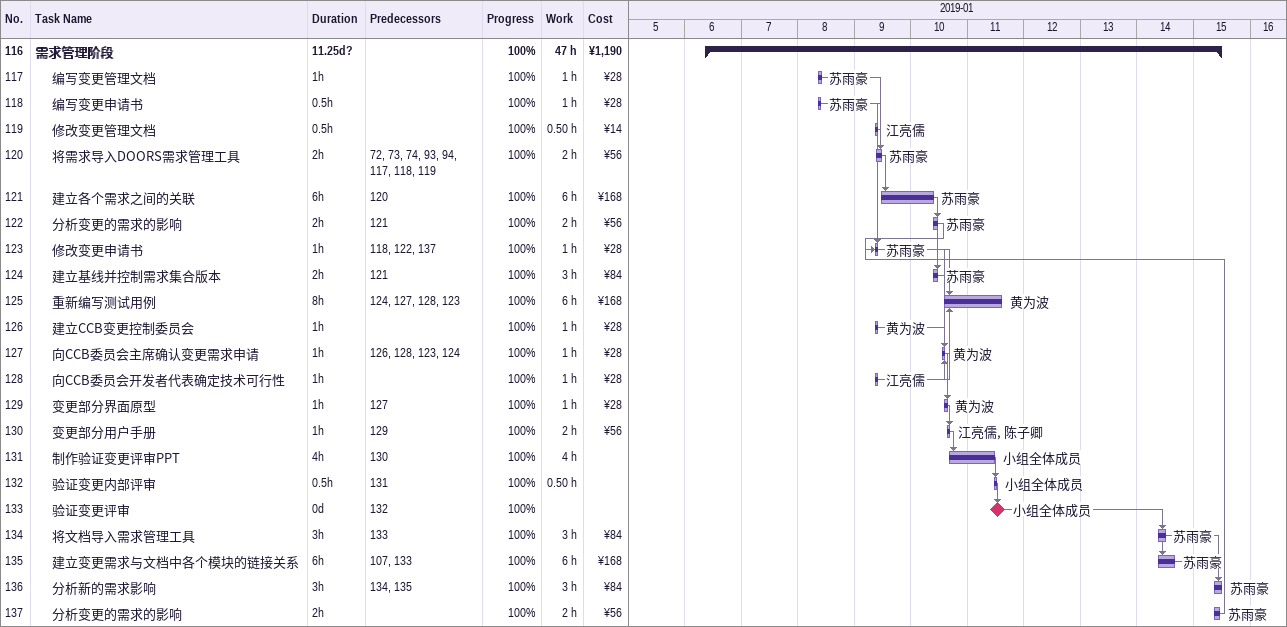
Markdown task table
| ID | Level | Task | Duration | Start | Finish | Predecessors | Resources | % complete | Work (h) | Cost (¥) |
|---|---|---|---|---|---|---|---|---|---|---|
| 116 | 1 | **需求管理阶段** | 11.25d? | 2019-01-06 | 2019-01-15 |  |  | 100 | 47 | 1190 |
| 117 | 2 | 编写变更管理文档 | 1h | 2019-01-08 | 2019-01-08 |  | 苏雨豪 | 100 | 1 | 28 |
| 118 | 2 | 编写变更申请书 | 0.5h | 2019-01-08 | 2019-01-08 |  | 苏雨豪 | 100 | 1 | 28 |
| 119 | 2 | 修改变更管理文档 | 0.5h | 2019-01-09 | 2019-01-09 |  | 江亮儒 | 100 | 0.50 | 14 |
| 120 | 2 | 将需求导入DOORS需求管理工具 | 2h | 2019-01-09 | 2019-01-09 | 72, 73, 74, 93, 94, 117, 118, 119 | 苏雨豪 | 100 | 2 | 56 |
| 121 | 2 | 建立各个需求之间的关联 | 6h | 2019-01-09 | 2019-01-10 | 120 | 苏雨豪 | 100 | 6 | 168 |
| 122 | 2 | 分析变更的需求的影响 | 2h | 2019-01-10 | 2019-01-10 | 121 | 苏雨豪 | 100 | 2 | 56 |
| 123 | 2 | 修改变更申请书 | 1h | 2019-01-09 | 2019-01-09 | 118, 122, 137 | 苏雨豪 | 100 | 1 | 28 |
| 124 | 2 | 建立基线并控制需求集合版本 | 2h | 2019-01-10 | 2019-01-10 | 121 | 苏雨豪 | 100 | 3 | 84 |
| 125 | 2 | 重新编写测试用例 | 8h | 2019-01-10 | 2019-01-11 | 124, 127, 128, 123 | 黄为波 | 100 | 6 | 168 |
| 126 | 2 | 建立CCB变更控制委员会 | 1h | 2019-01-09 | 2019-01-09 |  | 黄为波 | 100 | 1 | 28 |
| 127 | 2 | 向CCB委员会主席确认变更需求申请 | 1h | 2019-01-10 | 2019-01-10 | 126, 128, 123, 124 | 黄为波 | 100 | 1 | 28 |
| 128 | 2 | 向CCB委员会开发者代表确定技术可行性 | 1h | 2019-01-09 | 2019-01-09 |  | 江亮儒 | 100 | 1 | 28 |
| 129 | 2 | 变更部分界面原型 | 1h | 2019-01-10 | 2019-01-10 | 127 | 黄为波 | 100 | 1 | 28 |
| 130 | 2 | 变更部分用户手册 | 1h | 2019-01-10 | 2019-01-10 | 129 | 江亮儒, 陈子卿 | 100 | 2 | 56 |
| 131 | 2 | 制作验证变更评审PPT | 4h | 2019-01-10 | 2019-01-11 | 130 | 小组全体成员 | 100 | 4 |  |
| 132 | 2 | 验证变更内部评审 | 0.5h | 2019-01-11 | 2019-01-11 | 131 | 小组全体成员 | 100 | 0.50 |  |
| 133 | 2 | 验证变更评审 | 0d | 2019-01-11 | 2019-01-11 | 132 | 小组全体成员 | 100 |  |  |
| 134 | 2 | 将文档导入需求管理工具 | 3h | 2019-01-14 | 2019-01-14 | 133 | 苏雨豪 | 100 | 3 | 84 |
| 135 | 2 | 建立变更需求与文档中各个模块的链接关系 | 6h | 2019-01-14 | 2019-01-14 | 107, 133 | 苏雨豪 | 100 | 6 | 168 |
| 136 | 2 | 分析新的需求影响 | 3h | 2019-01-15 | 2019-01-15 | 134, 135 | 苏雨豪 | 100 | 3 | 84 |
| 137 | 2 | 分析变更的需求的影响 | 2h | 2019-01-15 | 2019-01-15 |  | 苏雨豪 | 100 | 2 | 56 |
